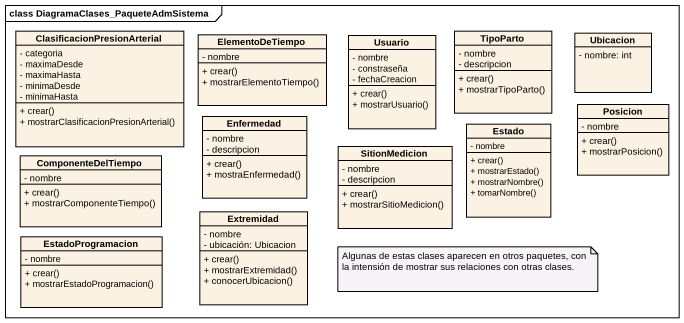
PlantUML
@startuml
mainframe class DiagramaClases_PaqueteAdmSistema
hide circle
hide empty members
skinparam classAttributeIconSize 0
class ClasificacionPresionArterial {
  - categoria
  - maximaDesde
  - maximaHasta
  - minimaDesde
  - minimaHasta
  + crear()
  + mostrarClasificacionPresionArterial()
}
class ElementoDeTiempo {
  - nombre
  + crear()
  + mostrarElementoTiempo()
}
class Usuario {
  - nombre
  - constraseña
  - fechaCreacion
  + crear()
  + mostrarUsuario()
}
class TipoParto {
  - nombre
  - descripcion
  + crear()
  + mostrarTipoParto()
}
class Ubicacion {
  - nombre: int
}
class Enfermedad {
  - nombre
  - descripcion
  + crear()
  + mostraEnfermedad()
}
class Estado {
  - nombre
  + crear()
  + mostrarEstado()
  + mostrarNombre()
  + tomarNombre()
}
class Posicion {
  - nombre
  + crear()
  + mostrarPosicion()
}
class ComponenteDelTiempo {
  - nombre
  + crear()
  + mostrarComponenteTiempo()
}
class SitionMedicion {
  - nombre
  - descripcion
  + crear()
  + mostrarSitioMedicion()
}
class EstadoProgramacion {
  - nombre
  + crear()
  + mostrarEstadoProgramacion()
}
class Extremidad {
  - nombre
  - ubicación: Ubicacion
  + crear()
  + mostrarExtremidad()
  + conocerUbicacion()
}
note as N1
  Algunas de estas clases aparecen en otros paquetes, con la intensión de mostrar sus relaciones con otras clases.
end note
@enduml
